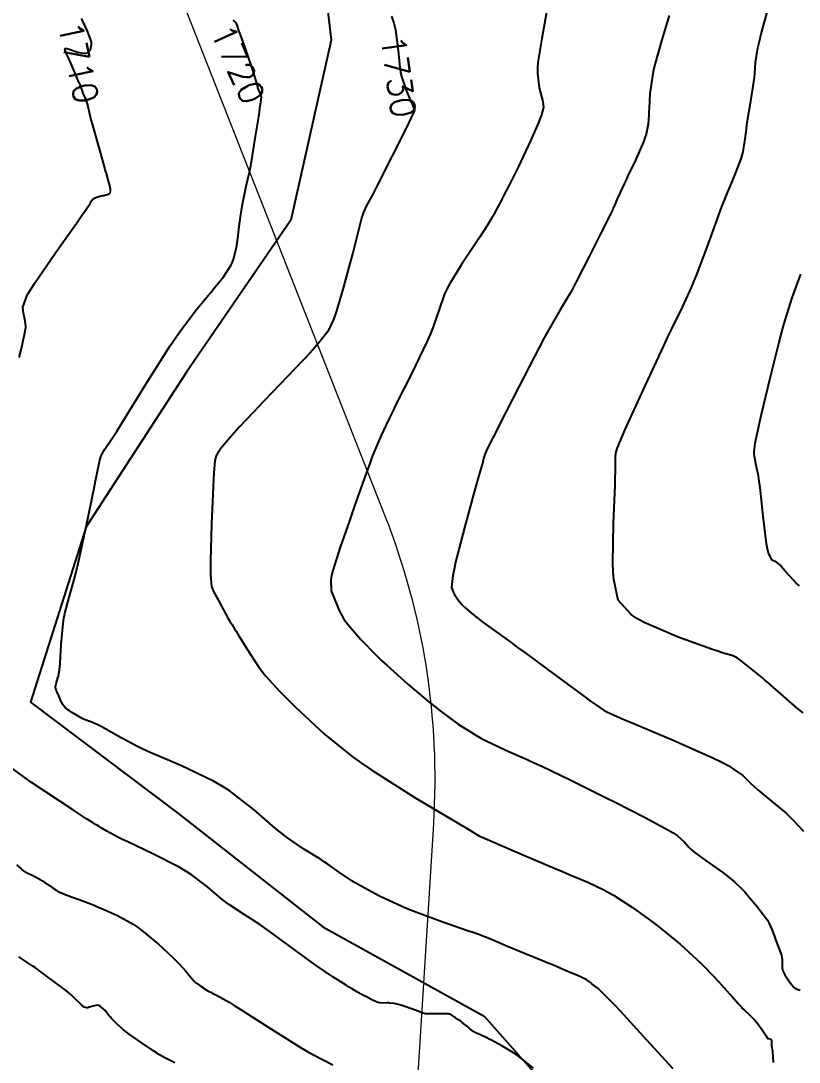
# Model space of a CAD drawing. Header units: metres. Extents: x 837477 to 838477, y 1189014 to 1191014.
# Drawn here: x 837687.8 to 837810.2, y 1189764.5 to 1189928.2 of the extents above; entities that cross this region are included whole.
import ezdxf

# ---------------------------------------------------------------- set-up
doc = ezdxf.new("R2010")
doc.units = ezdxf.units.M
doc.header["$LTSCALE"] = 0.3
doc.layers.add('COTAS 10', color=1, linetype='Continuous')
doc.layers.add('LINEA_DE_CEROS', color=61, linetype='Continuous')
doc.layers.add('Linea_Tendencia', color=51, linetype='Continuous', lineweight=20)
doc.styles.get("Standard").update_dxf_attribs({"font": 'simplex.shx'})

msp = doc.modelspace()

# ---------------------------------------------------------------- linework, layer by layer
at = {"layer": 'COTAS 10'}
for points, elevation in [([(837810.858, 1189819.398), (837810.204, 1189819.939), (837809.565, 1189820.474), (837807.383, 1189822.36), (837805.344, 1189824.136), (837804.796, 1189824.601), (837804.255, 1189825.056), (837802.36, 1189826.605), (837800.83, 1189827.781), (837800.52, 1189828), (837800.258, 1189828.173), (837799.718, 1189828.415), (837798.278, 1189828.823), (837797.449, 1189829.1), (837796.432, 1189829.449), (837791.204, 1189831.306), (837785.837, 1189833.615), (837784.733, 1189834.249), (837783.794, 1189834.882), (837781.784, 1189837.147), (837781.102, 1189840.375), (837781.001, 1189841.613), (837780.937, 1189843.001), (837781.023, 1189849.26), (837781.278, 1189855.193), (837781.32, 1189856.376), (837781.351, 1189857.359), (837781.361, 1189859.249), (837781.357, 1189859.871), (837781.379, 1189860.055), (837781.411, 1189860.245), (837781.609, 1189860.972), (837782.454, 1189862.969), (837782.893, 1189863.958), (837783.422, 1189865.137), (837786.076, 1189870.972), (837788.933, 1189877.154), (837789.59, 1189878.552), (837790.189, 1189879.813), (837791.87, 1189883.234), (837793.292, 1189886.308), (837793.728, 1189887.351), (837794.183, 1189888.476), (837795.979, 1189893.234), (837797.559, 1189897.579), (837797.877, 1189898.445), (837798.144, 1189899.164), (837798.68, 1189900.545), (837799.042, 1189901.373), (837799.199, 1189901.744), (837799.381, 1189902.177), (837800.244, 1189904.251), (837801.092, 1189906.538), (837801.264, 1189907.105), (837801.41, 1189907.642), (837801.711, 1189909.341), (837801.928, 1189911.225), (837802.02, 1189911.878), (837802.127, 1189912.589), (837802.63, 1189915.634), (837803.107, 1189918.643), (837803.198, 1189919.331), (837803.271, 1189919.956), (837803.383, 1189921.688), (837803.747, 1189924.026), (837803.978, 1189925.032), (837804.266, 1189926.194), (837805.777, 1189931.688)], 1760), ([(837770.505, 1189929.615), (837769.784, 1189925.473), (837769.16, 1189921.672), (837769.089, 1189920.791), (837769.061, 1189919.984), (837769.328, 1189917.691), (837769.774, 1189916.124), (837769.86, 1189915.776), (837769.929, 1189915.464), (837770.04, 1189914.648), (837769.725, 1189913.489), (837769.525, 1189912.961), (837769.276, 1189912.343), (837767.97, 1189909.367), (837766.469, 1189906.134), (837766.098, 1189905.354), (837765.746, 1189904.625), (837764.633, 1189902.41), (837763.754, 1189900.719), (837763.548, 1189900.321), (837763.359, 1189899.953), (837762.812, 1189898.874), (837762.287, 1189897.891), (837762.111, 1189897.584), (837761.921, 1189897.261), (837761.126, 1189895.965), (837759.979, 1189894.192), (837759.568, 1189893.568), (837759.117, 1189892.887), (837757.147, 1189889.944), (837755.246, 1189886.837), (837754.837, 1189886.052), (837754.479, 1189885.299), (837753.61, 1189882.853), (837752.624, 1189879.958), (837752.191, 1189878.923), (837751.69, 1189877.787), (837749.304, 1189872.841), (837746.827, 1189867.897), (837746.269, 1189866.762), (837745.765, 1189865.728), (837744.406, 1189862.841), (837743.362, 1189860.359), (837743.057, 1189859.58), (837742.746, 1189858.762), (837741.565, 1189855.48), (837740.277, 1189851.793), (837739.899, 1189850.72), (837739.511, 1189849.624), (837738.031, 1189845.48), (837736.878, 1189841.814), (837736.697, 1189841.02), (837736.575, 1189840.322), (837736.633, 1189838.6), (837737.088, 1189837.475), (837737.216, 1189837.153), (837737.346, 1189836.827), (837737.824, 1189835.614), (837738.651, 1189834.143), (837739, 1189833.655), (837739.402, 1189833.132), (837741.287, 1189830.951), (837743.775, 1189828.41), (837744.557, 1189827.659), (837745.378, 1189826.889), (837748.681, 1189823.937), (837752.066, 1189821.095), (837752.94, 1189820.393), (837753.786, 1189819.728), (837756.616, 1189817.635), (837759.375, 1189815.881), (837760.178, 1189815.429), (837760.997, 1189814.993), (837764.095, 1189813.54), (837767.58, 1189812.008), (837768.643, 1189811.522), (837769.748, 1189811.008), (837774.095, 1189808.927), (837778.721, 1189806.648), (837780.002, 1189806.01), (837781.283, 1189805.368), (837785.913, 1189803.022), (837789.698, 1189800.98), (837790.447, 1189800.53), (837791.066, 1189800.129), (837792.223, 1189799.097), (837792.933, 1189798.214), (837793.271, 1189797.907), (837793.669, 1189797.573), (837795.618, 1189796.143), (837797.729, 1189794.657), (837798.23, 1189794.288), (837798.695, 1189793.937), (837800.071, 1189792.825), (837801.304, 1189791.637), (837801.679, 1189791.239), (837802.069, 1189790.81), (837803.596, 1189789.012), (837804.953, 1189787.223), (837805.235, 1189786.801), (837805.477, 1189786.41), (837806.012, 1189785.262), (837806.333, 1189784.251), (837806.44, 1189783.946), (837806.554, 1189783.631), (837807.031, 1189782.402), (837807.436, 1189781.227), (837807.504, 1189780.945), (837807.554, 1189780.682), (837807.575, 1189779.889), (837807.574, 1189779.225), (837807.609, 1189779.044), (837807.66, 1189778.863), (837807.97, 1189778.219), (837808.383, 1189777.601), (837808.498, 1189777.436), (837808.613, 1189777.275), (837809.031, 1189776.717), (837809.411, 1189776.274), (837809.503, 1189776.184), (837809.588, 1189776.11), (837809.847, 1189775.962), (837810.218, 1189775.85), (837810.375, 1189775.799)], 1740), ([(837687.567, 1189875.288), (837687.908, 1189876.514), (837688.098, 1189877.44), (837688.154, 1189877.698), (837688.212, 1189877.955), (837688.433, 1189878.891), (837688.585, 1189879.789), (837688.599, 1189880.024), (837688.601, 1189880.252), (837688.508, 1189881.027), (837688.346, 1189881.806), (837688.305, 1189882.037), (837688.266, 1189882.275), (837688.136, 1189883.191), (837688.85, 1189885.092), (837689.342, 1189885.951), (837689.963, 1189886.955), (837693.267, 1189891.779), (837696.623, 1189896.477), (837697.276, 1189897.4), (837697.809, 1189898.159), (837698.733, 1189899.54), (837698.892, 1189899.836), (837698.941, 1189899.912), (837698.993, 1189899.986), (837699.203, 1189900.231), (837699.5, 1189900.435), (837699.608, 1189900.483), (837699.727, 1189900.526), (837700.248, 1189900.652), (837700.798, 1189900.757), (837700.935, 1189900.788), (837701.066, 1189900.819), (837701.481, 1189900.937), (837701.781, 1189901.089), (837701.838, 1189901.142), (837701.885, 1189901.2), (837701.961, 1189901.447), (837701.92, 1189901.832), (837701.893, 1189901.976), (837701.858, 1189902.137), (837701.674, 1189902.855), (837701.283, 1189904.248), (837701.117, 1189904.834), (837700.927, 1189905.508), (837700.031, 1189908.668), (837699.146, 1189911.837), (837698.963, 1189912.516), (837698.806, 1189913.11), (837698.459, 1189914.541), (837698.275, 1189915.324), (837698.22, 1189915.509), (837698.164, 1189915.681), (837697.945, 1189916.187), (837697.742, 1189916.592), (837697.696, 1189916.7), (837697.654, 1189916.806), (837697.539, 1189917.172), (837697.275, 1189917.895), (837697.14, 1189918.226), (837696.978, 1189918.613), (837696.167, 1189920.482), (837695.367, 1189922.304), (837695.211, 1189922.662), (837695.085, 1189922.956), (837694.864, 1189923.488), (837694.831, 1189923.602), (837694.822, 1189923.632), (837694.812, 1189923.663), (837694.779, 1189923.769), (837694.771, 1189923.852), (837694.778, 1189923.868), (837694.788, 1189923.881), (837694.86, 1189923.901), (837694.956, 1189923.898), (837695.008, 1189923.894), (837695.101, 1189923.881), (837695.411, 1189923.789), (837695.575, 1189923.737), (837695.771, 1189923.673), (837696.761, 1189923.344), (837697.808, 1189923.152), (837698.041, 1189923.174), (837698.25, 1189923.229), (837698.797, 1189923.699), (837698.962, 1189924.562), (837698.929, 1189924.865), (837698.863, 1189925.196), (837698.34, 1189926.621), (837697.593, 1189928.177), (837697.385, 1189928.589)], 1710), ([(837790.434, 1189763.42), (837786.293, 1189767.939), (837782.116, 1189772.478), (837781.224, 1189773.424), (837780.448, 1189774.234), (837778.604, 1189776.039), (837777.656, 1189776.821), (837777.445, 1189776.986), (837777.256, 1189777.129), (837776.759, 1189777.464), (837776.062, 1189777.792), (837775.747, 1189777.932), (837775.379, 1189778.094), (837773.611, 1189778.853), (837771.318, 1189779.819), (837770.62, 1189780.11), (837769.894, 1189780.412), (837767.043, 1189781.587), (837764.363, 1189782.691), (837763.745, 1189782.948), (837763.18, 1189783.183), (837761.587, 1189783.855), (837759.701, 1189784.583), (837758.951, 1189784.853), (837758.103, 1189785.153), (837754.219, 1189786.487), (837749.931, 1189788.047), (837748.828, 1189788.491), (837747.762, 1189788.94), (837744.219, 1189790.602), (837741.246, 1189792.204), (837740.54, 1189792.615), (837739.884, 1189793.011), (837737.94, 1189794.324), (837736.12, 1189795.62), (837735.543, 1189796.006), (837734.934, 1189796.404), (837732.47, 1189797.94), (837729.627, 1189799.872), (837728.78, 1189800.519), (837727.906, 1189801.215), (837724.53, 1189804.135), (837720.607, 1189807.176), (837719.388, 1189807.948), (837718.111, 1189808.69), (837713.02, 1189811.115), (837708.161, 1189813.188), (837707.031, 1189813.707), (837705.993, 1189814.203), (837703.02, 1189815.797), (837700.938, 1189817.009), (837700.461, 1189817.265), (837700.027, 1189817.486), (837698.823, 1189817.995), (837697.937, 1189818.317), (837697.705, 1189818.42), (837697.478, 1189818.529), (837696.705, 1189818.973), (837696.07, 1189819.381), (837695.931, 1189819.468), (837695.806, 1189819.543), (837695.489, 1189819.72), (837695.25, 1189819.863), (837695.175, 1189819.917), (837695.097, 1189819.977), (837694.786, 1189820.248), (837694.471, 1189820.626), (837694.391, 1189820.754), (837694.313, 1189820.893), (837694.058, 1189821.481), (837693.824, 1189822.083), (837693.76, 1189822.231), (837693.696, 1189822.37), (837693.469, 1189822.807), (837693.319, 1189823.228), (837693.303, 1189823.358), (837693.3, 1189823.493), (837693.382, 1189824.028), (837693.535, 1189824.553), (837693.576, 1189824.682), (837693.617, 1189824.804), (837693.756, 1189825.185), (837693.904, 1189826.154), (837693.949, 1189826.647), (837693.996, 1189827.237), (837694.18, 1189830.18), (837694.481, 1189833.461), (837694.601, 1189834.263), (837694.736, 1189835.021), (837695.359, 1189837.375), (837696.227, 1189840.4), (837696.518, 1189841.58), (837696.831, 1189842.909), (837698.143, 1189848.945), (837699.344, 1189854.74), (837699.588, 1189855.917), (837699.792, 1189856.909), (837700.208, 1189858.945), (837700.44, 1189859.742), (837700.528, 1189859.952), (837700.626, 1189860.157), (837701.07, 1189860.861), (837702.345, 1189862.805), (837702.968, 1189863.792), (837703.708, 1189864.974), (837707.356, 1189870.861), (837711.282, 1189877.057), (837712.198, 1189878.433), (837713.04, 1189879.661), (837715.461, 1189882.871), (837717.289, 1189885.026), (837717.756, 1189885.59), (837718.208, 1189886.139), (837719.699, 1189888.005), (837720.857, 1189889.785), (837721.098, 1189890.28), (837721.304, 1189890.777), (837721.764, 1189892.578), (837722.003, 1189894.424), (837722.071, 1189894.949), (837722.139, 1189895.479), (837722.392, 1189897.443), (837722.687, 1189899.395), (837722.781, 1189899.918), (837722.882, 1189900.433), (837723.291, 1189902.229), (837723.779, 1189904.443), (837723.929, 1189905.221), (837724.085, 1189906.071), (837724.703, 1189909.737), (837725.245, 1189913.181), (837725.354, 1189913.891), (837725.445, 1189914.496), (837725.624, 1189915.798), (837725.66, 1189916.306), (837725.66, 1189916.41), (837725.655, 1189916.497), (837725.604, 1189916.677), (837725.506, 1189916.822), (837725.473, 1189916.887), (837725.437, 1189916.963), (837725.284, 1189917.326), (837725.123, 1189917.786), (837725.081, 1189917.922), (837725.041, 1189918.063), (837724.908, 1189918.604), (837724.596, 1189919.66), (837724.443, 1189920.126), (837724.261, 1189920.666), (837723.366, 1189923.242), (837722.473, 1189925.773), (837722.293, 1189926.285), (837722.143, 1189926.716), (837721.844, 1189927.588), (837721.681, 1189927.909), (837721.616, 1189927.992), (837721.543, 1189928.072), (837721.208, 1189928.341)], 1720), ([(837746.146, 1189928.977), (837746.478, 1189927.859), (837746.746, 1189926.809), (837747.193, 1189923.573), (837747.414, 1189920.888), (837747.54, 1189920.184), (837747.694, 1189919.498), (837748.484, 1189917.163), (837749.267, 1189915.362), (837749.416, 1189915.011), (837749.537, 1189914.725), (837749.726, 1189914.229), (837749.719, 1189914.144), (837749.714, 1189914.117), (837749.708, 1189914.089), (837749.679, 1189913.975), (837749.122, 1189912.817), (837748.783, 1189912.13), (837748.365, 1189911.284), (837746.192, 1189906.909), (837743.94, 1189902.431), (837743.473, 1189901.522), (837743.074, 1189900.755), (837742.198, 1189899.178), (837741.723, 1189898.135), (837741.577, 1189897.705), (837741.425, 1189897.213), (837740.822, 1189894.929), (837740.082, 1189891.958), (837739.842, 1189891.033), (837739.588, 1189890.064), (837738.547, 1189886.197), (837737.484, 1189882.624), (837737.217, 1189881.84), (837736.961, 1189881.146), (837736.135, 1189879.385), (837734.704, 1189877.585), (837734.067, 1189876.867), (837733.326, 1189876.054), (837729.78, 1189872.323), (837726.044, 1189868.452), (837725.184, 1189867.551), (837724.399, 1189866.724), (837722.191, 1189864.351), (837720.699, 1189862.681), (837720.364, 1189862.297), (837720.064, 1189861.948), (837719.266, 1189860.968), (837718.777, 1189860.218), (837718.671, 1189860.013), (837718.578, 1189859.81), (837718.352, 1189859.086), (837718.187, 1189857.117), (837718.133, 1189856.129), (837718.075, 1189854.948), (837717.836, 1189849.086), (837717.671, 1189843.253), (837717.66, 1189842.091), (837717.664, 1189841.126), (837717.805, 1189839.279), (837718.033, 1189838.759), (837718.092, 1189838.63), (837718.149, 1189838.509), (837718.342, 1189838.126), (837718.661, 1189837.535), (837718.798, 1189837.282), (837718.957, 1189836.99), (837719.704, 1189835.616), (837720.441, 1189834.278), (837720.593, 1189834.009), (837720.721, 1189833.785), (837720.996, 1189833.343), (837721.443, 1189832.646), (837721.68, 1189832.261), (837721.967, 1189831.792), (837723.412, 1189829.405), (837725.267, 1189826.615), (837725.812, 1189825.891), (837726.37, 1189825.189), (837728.5, 1189822.832), (837730.948, 1189820.432), (837731.707, 1189819.704), (837732.501, 1189818.947), (837735.666, 1189815.984), (837739.925, 1189812.541), (837741.41, 1189811.482), (837743.028, 1189810.378), (837749.975, 1189806.009), (837756.261, 1189802.254), (837758.429, 1189800.958), (837759.975, 1189800.033), (837759.993, 1189800.021), (837760.003, 1189800.015), (837760.018, 1189800.008), (837767.022, 1189797.004), (837771.882, 1189794.929), (837773.011, 1189794.45), (837774.046, 1189794.013), (837777.004, 1189792.78), (837779.506, 1189791.585), (837780.253, 1189791.173), (837781.024, 1189790.724), (837784.007, 1189788.809), (837787.065, 1189786.617), (837787.884, 1189785.994), (837788.69, 1189785.364), (837791.5, 1189783.033), (837794.09, 1189780.685), (837794.759, 1189780.044), (837795.405, 1189779.407), (837797.564, 1189777.143), (837799.272, 1189775.245), (837799.634, 1189774.84), (837799.949, 1189774.486), (837800.685, 1189773.644), (837801.21, 1189773.072), (837801.391, 1189772.889), (837801.587, 1189772.695), (837802.423, 1189771.905), (837803.299, 1189771.023), (837803.52, 1189770.771), (837803.731, 1189770.516), (837804.418, 1189769.566), (837804.929, 1189768.776), (837805.029, 1189768.622), (837805.112, 1189768.495), (837805.263, 1189768.269), (837805.341, 1189768.221), (837805.378, 1189768.206), (837805.422, 1189768.191), (837805.634, 1189768.132), (837805.832, 1189768.001), (837805.866, 1189767.941), (837805.891, 1189767.87), (837805.908, 1189767.525), (837805.888, 1189767.159), (837805.891, 1189767.075), (837805.897, 1189766.997), (837805.946, 1189766.778), (837806.009, 1189766.452), (837806.024, 1189766.307), (837806.037, 1189766.138), (837806.075, 1189765.332), (837806.13, 1189764.437)], 1730), ([(837789.79, 1189929.104), (837788.607, 1189925.127), (837787.542, 1189921.404), (837787.326, 1189920.476), (837787.145, 1189919.592), (837786.777, 1189916.775), (837786.649, 1189914.506), (837786.619, 1189913.968), (837786.591, 1189913.469), (837786.508, 1189911.995), (837786.164, 1189910.404), (837785.971, 1189909.832), (837785.735, 1189909.202), (837784.532, 1189906.45), (837783.254, 1189903.747), (837782.971, 1189903.149), (837782.719, 1189902.615), (837782.066, 1189901.229), (837781.673, 1189900.371), (837781.585, 1189900.17), (837781.505, 1189899.986), (837781.292, 1189899.453), (837781.084, 1189898.945), (837781.007, 1189898.776), (837780.922, 1189898.595), (837780.547, 1189897.841), (837779.775, 1189896.312), (837779.44, 1189895.642), (837779.052, 1189894.867), (837777.212, 1189891.176), (837775.187, 1189887.221), (837774.682, 1189886.278), (837774.201, 1189885.402), (837772.664, 1189882.788), (837770.828, 1189879.607), (837770.158, 1189878.374), (837769.418, 1189876.988), (837766.162, 1189870.71), (837763.121, 1189864.75), (837762.517, 1189863.565), (837762.017, 1189862.582), (837761.067, 1189860.71), (837760.83, 1189860.173), (837760.777, 1189860.03), (837760.731, 1189859.891), (837760.612, 1189859.412), (837760.507, 1189858.937), (837760.47, 1189858.8), (837760.43, 1189858.661), (837760.254, 1189858.139), (837759.734, 1189856.37), (837759.477, 1189855.444), (837759.171, 1189854.329), (837757.654, 1189848.727), (837756.215, 1189843.097), (837755.957, 1189841.964), (837755.76, 1189841.015), (837755.559, 1189839.127), (837755.832, 1189838.422), (837755.935, 1189838.22), (837756.049, 1189838.014), (837756.561, 1189837.244), (837757.205, 1189836.464), (837757.403, 1189836.252), (837757.609, 1189836.042), (837758.426, 1189835.299), (837759.534, 1189834.419), (837759.924, 1189834.122), (837760.35, 1189833.803), (837762.191, 1189832.461), (837764.955, 1189830.452), (837765.964, 1189829.713), (837767.078, 1189828.895), (837771.978, 1189825.278), (837776.54, 1189821.921), (837777.441, 1189821.266), (837778.184, 1189820.729), (837779.557, 1189819.784), (837779.904, 1189819.613), (837780.096, 1189819.517), (837780.443, 1189819.341), (837782.187, 1189818.585), (837783.164, 1189818.171), (837784.355, 1189817.668), (837790.443, 1189815.112), (837796.674, 1189812.354), (837797.956, 1189811.723), (837799.045, 1189811.15), (837801.38, 1189809.56), (837802.732, 1189808.204), (837803.202, 1189807.777), (837803.714, 1189807.328), (837805.909, 1189805.525), (837808.175, 1189803.618), (837808.731, 1189803.105), (837809.256, 1189802.598), (837810.897, 1189800.817)], 1750), ([(837810.263, 1189839.383), (837809.781, 1189839.829), (837809.338, 1189840.258), (837808.059, 1189841.675), (837807.119, 1189842.74), (837806.89, 1189842.949), (837806.674, 1189843.119), (837806.003, 1189843.42), (837805.43, 1189844.516), (837805.274, 1189845.187), (837805.121, 1189846.017), (837804.578, 1189850.344), (837804.08, 1189854.876), (837803.954, 1189855.835), (837803.833, 1189856.666), (837803.439, 1189858.599), (837803.199, 1189859.76), (837803.176, 1189860.105), (837803.171, 1189860.459), (837803.309, 1189861.82), (837803.818, 1189864.221), (837804.046, 1189865.23), (837804.314, 1189866.389), (837805.597, 1189871.82), (837807.069, 1189877.686), (837807.455, 1189879.12), (837807.832, 1189880.47), (837809.118, 1189884.658), (837810.505, 1189888.411)], 1770), ([(837768.48, 1189763.533), (837766.419, 1189765.17), (837765.872, 1189765.565), (837765.334, 1189765.936), (837763.475, 1189767.069), (837761.869, 1189767.918), (837761.49, 1189768.111), (837761.14, 1189768.285), (837760.116, 1189768.761), (837759.386, 1189769.098), (837759.221, 1189769.185), (837759.072, 1189769.269), (837758.669, 1189769.55), (837758.341, 1189769.835), (837758.239, 1189769.922), (837758.132, 1189770.013), (837757.706, 1189770.369), (837757.255, 1189770.727), (837757.133, 1189770.818), (837757.012, 1189770.907), (837756.583, 1189771.198), (837756.186, 1189771.459), (837756.085, 1189771.529), (837755.989, 1189771.597), (837755.673, 1189771.834), (837755.297, 1189772.012), (837755.163, 1189772.044), (837755.016, 1189772.068), (837754.375, 1189772.088), (837753.769, 1189772.069), (837753.644, 1189772.067), (837753.537, 1189772.067), (837753.305, 1189772.08), (837753.09, 1189772.097), (837752.994, 1189772.099), (837752.882, 1189772.1), (837752.345, 1189772.097), (837751.828, 1189772.088), (837751.729, 1189772.087), (837751.648, 1189772.086), (837751.516, 1189772.084), (837751.502, 1189772.085), (837751.496, 1189772.085), (837751.49, 1189772.086), (837751.459, 1189772.089), (837751.128, 1189772.203), (837750.932, 1189772.274), (837750.692, 1189772.361), (837749.447, 1189772.816), (837748.066, 1189773.293), (837747.739, 1189773.394), (837747.436, 1189773.482), (837746.543, 1189773.687), (837745.835, 1189773.773), (837745.649, 1189773.785), (837745.467, 1189773.793), (837744.844, 1189773.782), (837744.223, 1189773.824), (837744.042, 1189773.865), (837743.857, 1189773.919), (837743.158, 1189774.221), (837742.193, 1189774.736), (837741.743, 1189774.976), (837741.346, 1189775.187), (837741.232, 1189775.247), (837741.116, 1189775.308), (837740.68, 1189775.537), (837739.83, 1189776.045), (837739.453, 1189776.282), (837739.014, 1189776.562), (837736.914, 1189777.918), (837734.303, 1189779.682), (837733.541, 1189780.218), (837732.763, 1189780.774), (837729.812, 1189782.953), (837726.899, 1189785.086), (837726.144, 1189785.613), (837725.411, 1189786.113), (837722.953, 1189787.689), (837720.67, 1189789.196), (837720.049, 1189789.653), (837719.432, 1189790.126), (837717.242, 1189791.978), (837714.602, 1189793.98), (837713.702, 1189794.547), (837712.727, 1189795.121), (837708.596, 1189797.242), (837704.679, 1189799.105), (837703.841, 1189799.516), (837703.109, 1189799.882), (837701.353, 1189800.823), (837700.484, 1189801.347), (837700.311, 1189801.449), (837700.167, 1189801.533), (837699.89, 1189801.68), (837699.575, 1189801.863), (837699.407, 1189801.968), (837699.204, 1189802.098), (837698.18, 1189802.764), (837696.091, 1189804.134), (837689.534, 1189808.437), (837685.214, 1189811.604)], 1710), ([(837687.169, 1189795.525), (837687.864, 1189794.874), (837688.058, 1189794.723), (837688.252, 1189794.585), (837688.957, 1189794.191), (837689.623, 1189793.883), (837689.792, 1189793.799), (837689.955, 1189793.716), (837690.489, 1189793.42), (837690.97, 1189793.131), (837691.099, 1189793.051), (837691.226, 1189792.972), (837691.673, 1189792.69), (837692.107, 1189792.405), (837692.227, 1189792.324), (837692.346, 1189792.242), (837692.775, 1189791.94), (837693.173, 1189791.66), (837693.273, 1189791.593), (837693.368, 1189791.53), (837693.677, 1189791.338), (837694.359, 1189791.039), (837694.691, 1189790.909), (837695.084, 1189790.759), (837697.017, 1189790.044), (837699.364, 1189789.142), (837700.017, 1189788.874), (837700.672, 1189788.597), (837703.051, 1189787.531), (837705.488, 1189786.163), (837706.179, 1189785.697), (837706.877, 1189785.192), (837709.46, 1189783.051), (837711.723, 1189780.941), (837712.221, 1189780.455), (837712.662, 1189780.013), (837713.789, 1189778.77), (837714.446, 1189777.951), (837714.59, 1189777.775), (837714.719, 1189777.622), (837715.048, 1189777.249), (837715.361, 1189776.976), (837715.479, 1189776.884), (837715.611, 1189776.785), (837716.202, 1189776.37), (837716.776, 1189775.986), (837716.897, 1189775.907), (837717.001, 1189775.84), (837717.242, 1189775.696), (837717.548, 1189775.545), (837717.693, 1189775.473), (837717.865, 1189775.389), (837718.706, 1189774.976), (837720.573, 1189773.897), (837721.391, 1189773.392), (837722.34, 1189772.798), (837726.858, 1189769.909), (837731.667, 1189766.9), (837732.8, 1189766.23), (837733.847, 1189765.631), (837736.909, 1189764.055)], 1700), ([(837712.04, 1189764.379), (837711.538, 1189764.626), (837710.482, 1189765.147), (837709.651, 1189765.643), (837709.29, 1189765.875), (837708.873, 1189766.148), (837706.894, 1189767.472), (837704.855, 1189768.905), (837704.399, 1189769.246), (837703.991, 1189769.563), (837702.91, 1189770.508), (837702.151, 1189771.316), (837701.945, 1189771.546), (837701.742, 1189771.78), (837701.025, 1189772.649), (837700.312, 1189773.291), (837700.112, 1189773.381), (837699.91, 1189773.433), (837699.168, 1189773.305), (837698.501, 1189773.051), (837698.346, 1189773.023), (837698.203, 1189773.014), (837697.797, 1189773.136), (837697.389, 1189773.476), (837697.246, 1189773.605), (837697.09, 1189773.749), (837696.418, 1189774.395), (837695.748, 1189775.042), (837695.594, 1189775.187), (837695.453, 1189775.318), (837695.054, 1189775.667), (837694.437, 1189776.14), (837694.158, 1189776.349), (837693.831, 1189776.592), (837692.262, 1189777.751), (837690.542, 1189778.999), (837690.121, 1189779.298), (837689.723, 1189779.578), (837688.488, 1189780.419), (837687.541, 1189781.044)], 1690)]:
    msp.add_lwpolyline(points, dxfattribs=dict(at, elevation=elevation))
at = {"layer": 'LINEA_DE_CEROS'}
msp.add_lwpolyline([(837733.283, 1189954.003), (837736.655, 1189925.199), (837730.294, 1189896.905), (837713.869, 1189873.005), (837698.085, 1189848.677), (837689.342, 1189821.084), (837712.507, 1189803.637), (837735.353, 1189785.775), (837760.703, 1189771.69), (837779.938, 1189749.987)], dxfattribs=at)
at = {"layer": 'Linea_Tendencia', "elevation": 1705.277}
msp.add_lwpolyline([(838041.852, 1190952.651), (838161.325, 1190600.98, -0.1489294), (838162.085, 1190577.097), (838092.197, 1190318.419), (838090.052, 1190310.478, 0.0884495), (838087.814, 1190284.95), (838097.391, 1190177.634, -0.5984124), (837989.861, 1190106.984), (837822.862, 1190197.61, 0.7000047), (837663.814, 1190056.912), (837745.081, 1189850.404, -0.1097979), (837752.709, 1189801.964), (837723.495, 1189335.311)], format="xyb", dxfattribs=at)

# ---------------------------------------------------------------- texts
at = {"layer": 'COTAS 10', "char_height": 3.8, "attachment_point": 7}
for s, insert, rotation in [('1710', (837693.637, 1189927.633, 1710), 282.39682), ('1720', (837717.564, 1189926.578, 1720), 294.22413), ('1730', (837744.427, 1189925.671, 1730), 278.00202)]:
    msp.add_mtext(s, dxfattribs=dict(at, insert=insert, rotation=rotation))

doc.saveas('drawing.dxf')
